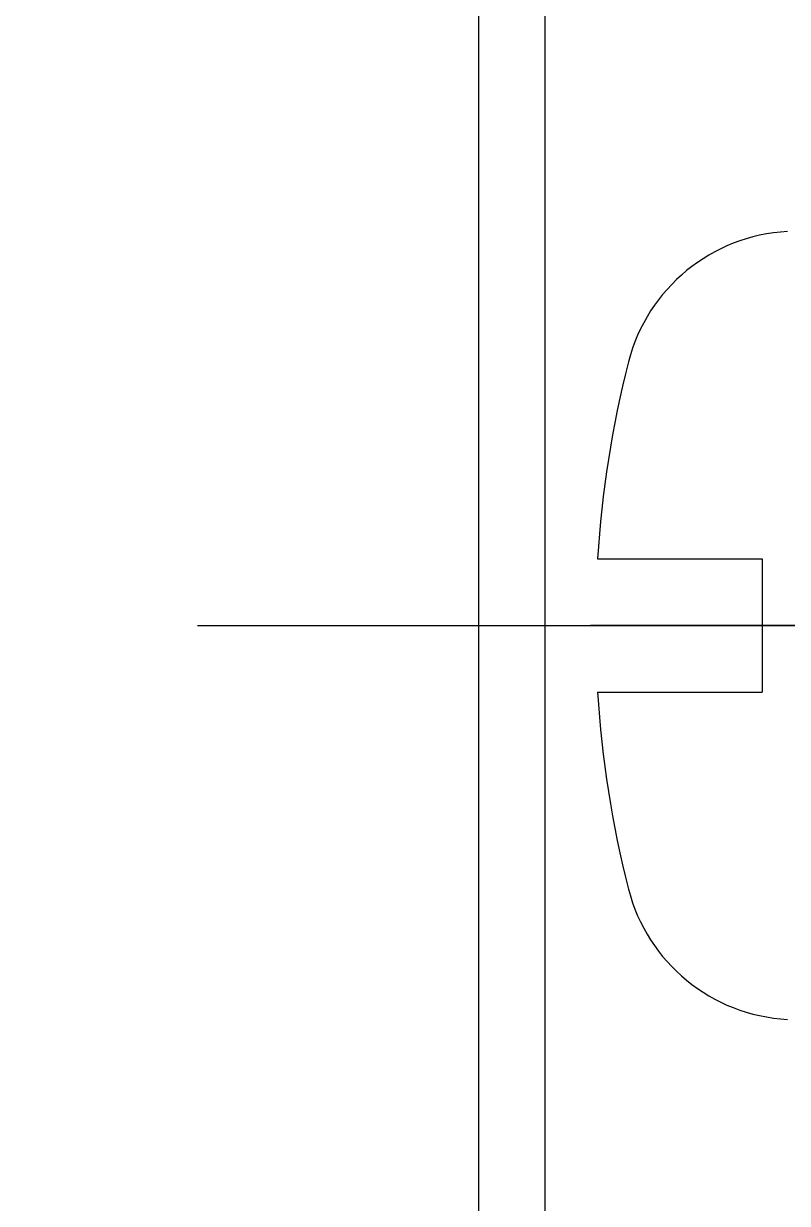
# Model space of a CAD drawing. Extents: x -805 to 772, y -206 to 306.
# Drawn here: x -638.36 to -632.63, y -118.99 to -110.14 of the extents above; entities that cross this region are included whole.
import ezdxf

# ---------------------------------------------------------------- set-up
doc = ezdxf.new("R2010")
doc.units = 0
doc.linetypes.add('CENTER', pattern=[12, 7.5, -1.5, 1.5, -1.5])
doc.linetypes.add('CONTINOUS', pattern=[0])
doc.layers.get('0').update_dxf_attribs({"linetype": 'CONTINUOUS'})
doc.layers.add('CENTER', color=1, linetype='CENTER')

msp = doc.modelspace()

# ---------------------------------------------------------------- linework, layer by layer
at = {"color": 7, "linetype": 'CONTINOUS'}
for p, q in [((-634.4503, -128.4083), (-634.4503, -100.9083)), ((-634.9503, -101.4083), (-634.9503, -127.9083)), ((-634.0585, -114.1583), (-632.8242, -114.1583)), ((-632.8242, -114.1583), (-632.8242, -115.1583)), ((-634.0585, -115.1583), (-632.8242, -115.1583))]:
    msp.add_line(p, q, dxfattribs=at)
for centre, radius, start, end in [((-632.5661, -113.0016), 1.3, 93.00005, 165.68397), ((-626.0742, -114.6583), 8, 165.68397, 176.4167), ((-626.0742, -114.6583), 8, 183.5833, 194.31603), ((-632.5661, -116.315), 1.3, 194.31603, 266.99995)]:
    msp.add_arc(centre, radius, start, end, dxfattribs=at)
at = {"layer": 'CENTER', "color": 1, "linetype": 'CENTER'}
for p, q in [((-661.0597, -114.6583), (-625.9503, -114.6583)), ((-626.6109, -114.6583), (-634.7198, -114.6583))]:
    msp.add_line(p, q, dxfattribs=at)

doc.saveas('drawing.dxf')
